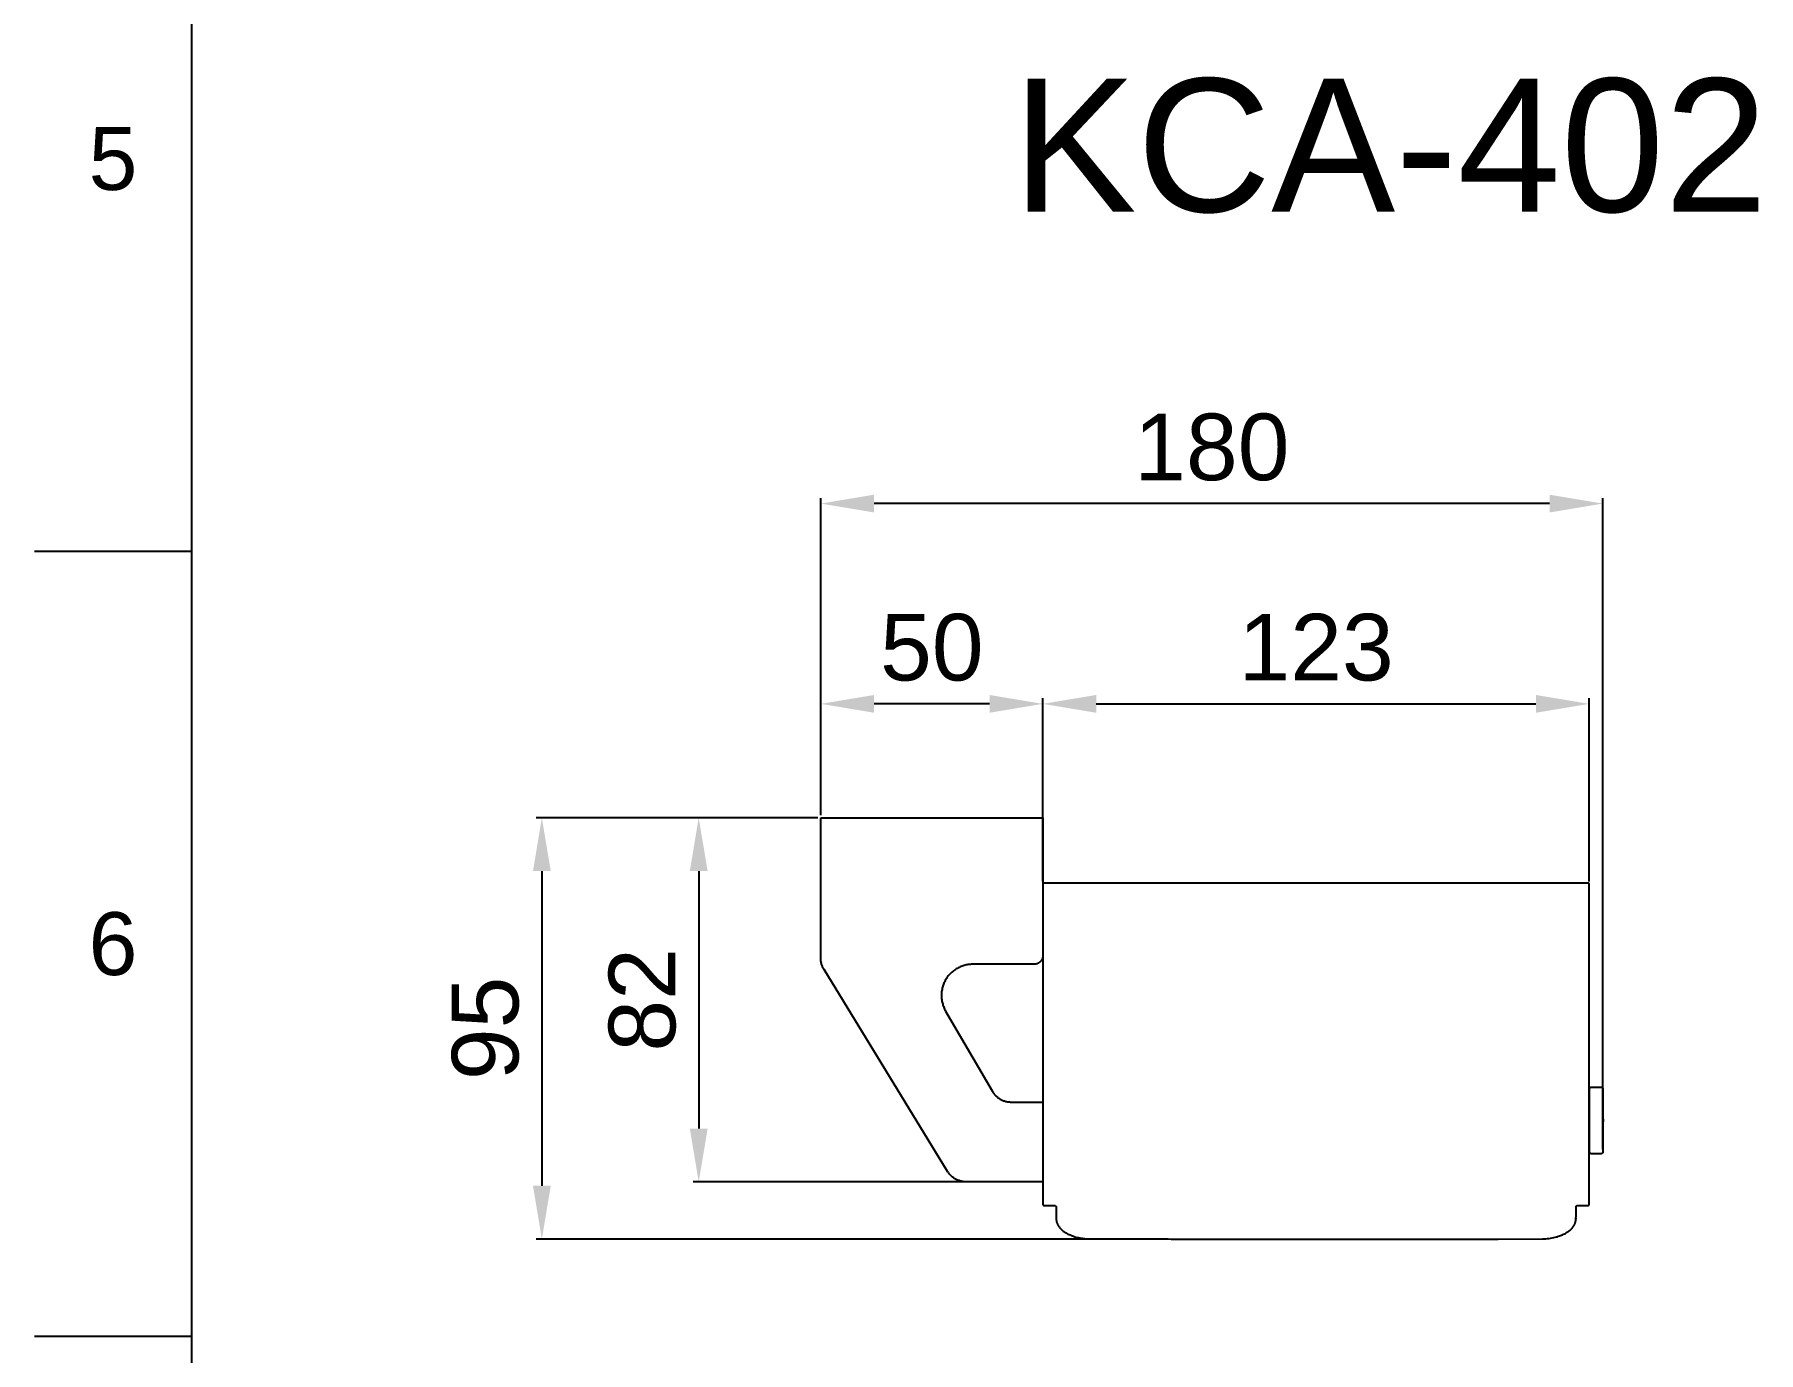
# Model space of a CAD drawing. Header units: millimetres. Extents: x 2164 to 3264, y 1200 to 2685.
# Drawn here: x 2214.1 to 2602.2, y 1585.2 to 1881.9 of the extents above; entities that cross this region are included whole.
import ezdxf

# ---------------------------------------------------------------- set-up
doc = ezdxf.new("R2010")
doc.units = ezdxf.units.MM
for name, color, linetype in [('DIM2', 3, 'Continuous'), ('form22', 7, 'Continuous'), ('main', 7, 'Continuous')]:
    doc.layers.add(name, color=color, linetype=linetype)
doc.styles.add('Arial Regular', font='arial.ttf')
doc.styles.get("Standard").update_dxf_attribs({"font": 'arial.ttf'})
doc.dimstyles.new('ISO-25', dxfattribs={"dimtxt": 2.5, "dimasz": 2.5, "dimexe": 1.25, "dimexo": 0.625, "dimtad": 1, "dimtxsty": 'Standard', "dimcen": 2.5, "dimadec": 0, "dimazin": 0, "dimtfac": 1, "dimtmove": 0, "dimatfit": 3, "dimfxl": 1, "dimarcsym": 0})

# ---------------------------------------------------------------- blocks, each defined once
blk = doc.blocks.new('*D39')
at = {"layer": 'Defpoints', "color": 0, "transparency": 16777216}
for p in [(2391.14, 1705.58), (2328.35, 1610.73), (2469.99, 1610.73)]:
    blk.add_point(p, dxfattribs=at)
at = {"layer": 'DIM2', "color": 0, "lineweight": -2, "transparency": 16777216}
for p, q in [((2390.51, 1705.58), (2327.1, 1705.58)), ((2328.35, 1693.58), (2328.35, 1622.73)), ((2469.37, 1610.73), (2327.1, 1610.73))]:
    blk.add_line(p, q, dxfattribs=at)
at = {"layer": 'DIM2', "color": 0, "transparency": 16777216}
for points in [[(2326.35, 1693.58), (2330.35, 1693.58), (2328.35, 1705.58)], [(2326.35, 1622.73), (2330.35, 1622.73), (2328.35, 1610.73)]]:
    blk.add_solid(points, dxfattribs=at)
at = {"layer": 'DIM2', "color": 0, "transparency": 16777216, "insert": (2315.69, 1658.16), "char_height": 15, "attachment_point": 5, "rotation": 90}
blk.add_mtext('95', dxfattribs=at)
blk = doc.blocks.new('*D40')
at = {"layer": 'Defpoints', "color": 0, "transparency": 16777216}
for p in [(2391.14, 1705.58), (2363.66, 1623.58), (2441.14, 1623.58)]:
    blk.add_point(p, dxfattribs=at)
at = {"layer": 'DIM2', "color": 0, "lineweight": -2, "transparency": 16777216}
for p, q in [((2390.51, 1705.58), (2362.41, 1705.58)), ((2363.66, 1693.58), (2363.66, 1635.58)), ((2440.51, 1623.58), (2362.41, 1623.58))]:
    blk.add_line(p, q, dxfattribs=at)
at = {"layer": 'DIM2', "color": 0, "transparency": 16777216}
for points in [[(2361.66, 1693.58), (2365.66, 1693.58), (2363.66, 1705.58)], [(2361.66, 1635.58), (2365.66, 1635.58), (2363.66, 1623.58)]]:
    blk.add_solid(points, dxfattribs=at)
at = {"layer": 'DIM2', "color": 0, "transparency": 16777216, "insert": (2351, 1664.58), "char_height": 15, "attachment_point": 5, "rotation": 90}
blk.add_mtext('82', dxfattribs=at)
blk = doc.blocks.new('*D41')
at = {"layer": 'Defpoints', "color": 0, "transparency": 16777216}
for p in [(2391.14, 1776.32), (2391.14, 1705.58), (2567.2, 1630.32)]:
    blk.add_point(p, dxfattribs=at)
at = {"layer": 'DIM2', "color": 0, "lineweight": -2, "transparency": 16777216}
for p, q in [((2391.14, 1706.2), (2391.14, 1777.57)), ((2567.2, 1630.95), (2567.2, 1777.57)), ((2555.2, 1776.32), (2403.14, 1776.32))]:
    blk.add_line(p, q, dxfattribs=at)
at = {"layer": 'DIM2', "color": 0, "transparency": 16777216}
for points in [[(2403.14, 1778.32), (2403.14, 1774.32), (2391.14, 1776.32)], [(2555.2, 1778.32), (2555.2, 1774.32), (2567.2, 1776.32)]]:
    blk.add_solid(points, dxfattribs=at)
at = {"layer": 'DIM2', "color": 0, "transparency": 16777216, "insert": (2479.17, 1788.98), "char_height": 15, "attachment_point": 5}
blk.add_mtext('180', dxfattribs=at)
blk = doc.blocks.new('*D42')
at = {"layer": 'Defpoints', "color": 0, "transparency": 16777216}
for p in [(2391.14, 1731.23), (2391.14, 1705.58), (2441.14, 1705.58)]:
    blk.add_point(p, dxfattribs=at)
at = {"layer": 'DIM2', "color": 0, "lineweight": -2, "transparency": 16777216}
for p, q in [((2391.14, 1706.2), (2391.14, 1732.48)), ((2429.14, 1731.23), (2403.14, 1731.23)), ((2441.14, 1706.2), (2441.14, 1732.48))]:
    blk.add_line(p, q, dxfattribs=at)
at = {"layer": 'DIM2', "color": 0, "transparency": 16777216}
for points in [[(2403.14, 1733.23), (2403.14, 1729.23), (2391.14, 1731.23)], [(2429.14, 1733.23), (2429.14, 1729.23), (2441.14, 1731.23)]]:
    blk.add_solid(points, dxfattribs=at)
at = {"layer": 'DIM2', "color": 0, "transparency": 16777216, "insert": (2416.14, 1743.89), "char_height": 15, "attachment_point": 5}
blk.add_mtext('50', dxfattribs=at)
blk = doc.blocks.new('*D43')
at = {"layer": 'Defpoints', "color": 0, "transparency": 16777216}
for p in [(2564.14, 1731.23), (2441.14, 1690.58), (2564.14, 1690.58)]:
    blk.add_point(p, dxfattribs=at)
at = {"layer": 'DIM2', "color": 0, "lineweight": -2, "transparency": 16777216}
for p, q in [((2441.14, 1691.2), (2441.14, 1732.48)), ((2453.14, 1731.23), (2552.14, 1731.23)), ((2564.14, 1691.2), (2564.14, 1732.48))]:
    blk.add_line(p, q, dxfattribs=at)
at = {"layer": 'DIM2', "color": 0, "transparency": 16777216}
for points in [[(2453.14, 1733.23), (2453.14, 1729.23), (2441.14, 1731.23)], [(2552.14, 1733.23), (2552.14, 1729.23), (2564.14, 1731.23)]]:
    blk.add_solid(points, dxfattribs=at)
at = {"layer": 'DIM2', "color": 0, "transparency": 16777216, "insert": (2502.64, 1743.89), "char_height": 15, "attachment_point": 5}
blk.add_mtext('123', dxfattribs=at)

msp = doc.modelspace()

# ---------------------------------------------------------------- linework, layer by layer
at = {"layer": 'form22'}
for p, q in [((2249.48, 2649.37), (2249.48, 1235.22)), ((2249.48, 1765.53), (2214.13, 1765.53)), ((2249.48, 1588.76), (2214.13, 1588.76))]:
    msp.add_line(p, q, dxfattribs=at)
at = {"layer": 'main'}
for p, q in [((2391.14, 1673.99), (2391.14, 1705.58)), ((2391.14, 1705.58), (2441.14, 1705.58)), ((2441.14, 1705.58), (2441.14, 1674.58)), ((2441.15, 1690.65), (2441.14, 1690.64)), ((2441.14, 1690.64), (2441.14, 1690.63)), ((2441.14, 1690.63), (2441.14, 1690.62)), ((2441.14, 1690.62), (2441.14, 1690.61)), ((2441.14, 1690.61), (2441.14, 1690.6)), ((2441.14, 1690.6), (2441.14, 1690.59)), ((2441.14, 1690.59), (2441.14, 1690.58)), ((2441.14, 1690.58), (2441.14, 1618.56)), ((2441.16, 1690.68), (2441.15, 1690.67)), ((2441.15, 1690.67), (2441.15, 1690.66)), ((2441.15, 1690.66), (2441.15, 1690.65)), ((2441.17, 1690.71), (2441.16, 1690.7)), ((2441.16, 1690.7), (2441.16, 1690.69)), ((2441.16, 1690.69), (2441.16, 1690.68)), ((2441.18, 1690.73), (2441.17, 1690.72)), ((2441.17, 1690.72), (2441.17, 1690.71)), ((2441.19, 1690.74), (2441.18, 1690.74)), ((2441.18, 1690.74), (2441.18, 1690.73)), ((2441.2, 1690.75), (2441.19, 1690.74)), ((2441.21, 1690.77), (2441.2, 1690.76)), ((2441.2, 1690.76), (2441.2, 1690.75)), ((2441.22, 1690.78), (2441.21, 1690.77)), ((2441.23, 1690.79), (2441.22, 1690.78)), ((2441.22, 1690.78), (2441.22, 1690.78)), ((2441.24, 1690.8), (2441.23, 1690.79)), ((2441.25, 1690.8), (2441.24, 1690.8)), ((2441.26, 1690.82), (2441.25, 1690.81)), ((2441.25, 1690.81), (2441.25, 1690.8)), ((2441.27, 1690.82), (2441.26, 1690.82)), ((2441.28, 1690.83), (2441.27, 1690.82)), ((2441.29, 1690.83), (2441.28, 1690.83)), ((2441.3, 1690.84), (2441.29, 1690.83)), ((2441.31, 1690.84), (2441.3, 1690.84)), ((2441.32, 1690.85), (2441.31, 1690.84)), ((2441.33, 1690.85), (2441.32, 1690.85)), ((2441.32, 1690.85), (2441.32, 1690.85)), ((2441.34, 1690.86), (2441.33, 1690.85)), ((2441.35, 1690.86), (2441.34, 1690.86)), ((2441.36, 1690.86), (2441.35, 1690.86)), ((2441.37, 1690.87), (2441.36, 1690.86)), ((2441.38, 1690.87), (2441.37, 1690.87)), ((2441.39, 1690.87), (2441.38, 1690.87)), ((2441.4, 1690.87), (2441.39, 1690.87)), ((2441.41, 1690.87), (2441.4, 1690.87)), ((2441.43, 1690.87), (2441.41, 1690.87)), ((2441.44, 1690.87), (2441.43, 1690.87)), ((2444.11, 1690.87), (2441.44, 1690.87)), ((2561.16, 1690.87), (2444.11, 1690.87)), ((2563.84, 1690.87), (2561.16, 1690.87)), ((2563.85, 1690.87), (2563.84, 1690.87)), ((2563.86, 1690.87), (2563.85, 1690.87)), ((2563.87, 1690.87), (2563.86, 1690.87)), ((2563.88, 1690.87), (2563.87, 1690.87)), ((2563.89, 1690.87), (2563.88, 1690.87)), ((2563.9, 1690.87), (2563.89, 1690.87)), ((2563.91, 1690.86), (2563.9, 1690.87)), ((2563.92, 1690.86), (2563.91, 1690.86)), ((2563.93, 1690.86), (2563.92, 1690.86)), ((2563.94, 1690.85), (2563.93, 1690.86)), ((2563.95, 1690.85), (2563.94, 1690.85)), ((2563.96, 1690.85), (2563.95, 1690.85)), ((2563.97, 1690.84), (2563.96, 1690.85)), ((2563.98, 1690.84), (2563.97, 1690.84)), ((2563.99, 1690.83), (2563.98, 1690.84)), ((2564, 1690.83), (2563.99, 1690.83)), ((2564.01, 1690.82), (2564, 1690.83)), ((2564.02, 1690.81), (2564.01, 1690.82)), ((2564.01, 1690.82), (2564.01, 1690.82)), ((2564.03, 1690.8), (2564.02, 1690.81)), ((2564.04, 1690.8), (2564.03, 1690.8)), ((2564.05, 1690.79), (2564.04, 1690.8)), ((2564.05, 1690.78), (2564.05, 1690.79)), ((2564.06, 1690.78), (2564.05, 1690.78)), ((2564.07, 1690.77), (2564.06, 1690.78)), ((2564.07, 1690.76), (2564.07, 1690.77)), ((2564.08, 1690.75), (2564.07, 1690.76)), ((2564.09, 1690.74), (2564.08, 1690.75)), ((2564.1, 1690.73), (2564.09, 1690.74)), ((2564.09, 1690.74), (2564.09, 1690.74)), ((2564.1, 1690.72), (2564.1, 1690.73)), ((2564.11, 1690.71), (2564.1, 1690.72)), ((2564.11, 1690.7), (2564.11, 1690.71)), ((2564.12, 1690.69), (2564.11, 1690.7)), ((2564.12, 1690.68), (2564.12, 1690.69)), ((2564.12, 1690.67), (2564.12, 1690.68)), ((2564.13, 1690.66), (2564.12, 1690.67)), ((2564.13, 1690.65), (2564.13, 1690.66)), ((2564.13, 1690.64), (2564.13, 1690.65)), ((2564.13, 1690.63), (2564.13, 1690.64)), ((2564.13, 1690.62), (2564.13, 1690.63)), ((2564.14, 1690.61), (2564.13, 1690.62)), ((2564.14, 1690.6), (2564.14, 1690.61)), ((2564.14, 1690.59), (2564.14, 1690.6)), ((2564.14, 1690.58), (2564.14, 1690.59)), ((2564.14, 1618.56), (2564.14, 1690.58)), ((2391.14, 1673.82), (2391.14, 1673.99)), ((2391.15, 1673.65), (2391.14, 1673.82)), ((2391.16, 1673.47), (2391.15, 1673.65)), ((2391.18, 1673.3), (2391.16, 1673.47)), ((2391.21, 1673.13), (2391.18, 1673.3)), ((2391.24, 1672.97), (2391.21, 1673.13)), ((2391.28, 1672.8), (2391.24, 1672.97)), ((2391.33, 1672.63), (2391.28, 1672.8)), ((2440.01, 1672.78), (2439.95, 1672.75)), ((2440.08, 1672.81), (2440.01, 1672.78)), ((2440.14, 1672.85), (2440.08, 1672.81)), ((2440.2, 1672.88), (2440.14, 1672.85)), ((2440.26, 1672.92), (2440.2, 1672.88)), ((2440.31, 1672.96), (2440.26, 1672.92)), ((2440.37, 1673), (2440.31, 1672.96)), ((2440.42, 1673.05), (2440.37, 1673)), ((2440.48, 1673.09), (2440.42, 1673.05)), ((2440.53, 1673.14), (2440.48, 1673.09)), ((2440.58, 1673.19), (2440.53, 1673.14)), ((2440.62, 1673.24), (2440.58, 1673.19)), ((2440.67, 1673.29), (2440.62, 1673.24)), ((2440.71, 1673.35), (2440.67, 1673.29)), ((2440.76, 1673.4), (2440.71, 1673.35)), ((2440.8, 1673.46), (2440.76, 1673.4)), ((2440.83, 1673.52), (2440.8, 1673.46)), ((2440.87, 1673.58), (2440.83, 1673.52)), ((2440.9, 1673.64), (2440.87, 1673.58)), ((2440.94, 1673.7), (2440.9, 1673.64)), ((2440.96, 1673.77), (2440.94, 1673.7)), ((2440.99, 1673.83), (2440.96, 1673.77)), ((2441.02, 1673.9), (2440.99, 1673.83)), ((2441.04, 1673.96), (2441.02, 1673.9)), ((2441.06, 1674.03), (2441.04, 1673.96)), ((2441.08, 1674.1), (2441.06, 1674.03)), ((2441.09, 1674.16), (2441.08, 1674.1)), ((2441.11, 1674.23), (2441.09, 1674.16)), ((2441.12, 1674.3), (2441.11, 1674.23)), ((2441.13, 1674.37), (2441.12, 1674.3)), ((2441.14, 1674.51), (2441.13, 1674.44)), ((2441.13, 1674.44), (2441.13, 1674.37)), ((2441.14, 1674.58), (2441.14, 1674.51)), ((2391.37, 1672.47), (2391.33, 1672.63)), ((2391.43, 1672.3), (2391.37, 1672.47)), ((2391.49, 1672.14), (2391.43, 1672.3)), ((2391.56, 1671.99), (2391.49, 1672.14)), ((2391.63, 1671.83), (2391.56, 1671.99)), ((2391.7, 1671.68), (2391.63, 1671.83)), ((2391.79, 1671.53), (2391.7, 1671.68)), ((2391.87, 1671.38), (2391.79, 1671.53)), ((2419.68, 1625.97), (2391.87, 1671.38)), ((2419.17, 1668.97), (2419.06, 1668.75)), ((2419.29, 1669.18), (2419.17, 1668.97)), ((2419.42, 1669.38), (2419.29, 1669.18)), ((2419.55, 1669.58), (2419.42, 1669.38)), ((2419.69, 1669.77), (2419.55, 1669.58)), ((2419.84, 1669.96), (2419.69, 1669.77)), ((2419.99, 1670.15), (2419.84, 1669.96)), ((2420.16, 1670.33), (2419.99, 1670.15)), ((2420.32, 1670.5), (2420.16, 1670.33)), ((2420.49, 1670.67), (2420.32, 1670.5)), ((2420.67, 1670.83), (2420.49, 1670.67)), ((2420.85, 1670.99), (2420.67, 1670.83)), ((2421.04, 1671.14), (2420.85, 1670.99)), ((2421.24, 1671.28), (2421.04, 1671.14)), ((2421.44, 1671.42), (2421.24, 1671.28)), ((2421.64, 1671.55), (2421.44, 1671.42)), ((2421.85, 1671.67), (2421.64, 1671.55)), ((2422.06, 1671.78), (2421.85, 1671.67)), ((2422.27, 1671.89), (2422.06, 1671.78)), ((2422.49, 1671.99), (2422.27, 1671.89)), ((2422.71, 1672.08), (2422.49, 1671.99)), ((2422.94, 1672.17), (2422.71, 1672.08)), ((2423.17, 1672.25), (2422.94, 1672.17)), ((2423.4, 1672.32), (2423.17, 1672.25)), ((2423.63, 1672.38), (2423.4, 1672.32)), ((2423.86, 1672.43), (2423.63, 1672.38)), ((2424.1, 1672.48), (2423.86, 1672.43)), ((2424.34, 1672.51), (2424.1, 1672.48)), ((2424.58, 1672.54), (2424.34, 1672.51)), ((2424.82, 1672.56), (2424.58, 1672.54)), ((2425.06, 1672.58), (2424.82, 1672.56)), ((2425.3, 1672.58), (2425.06, 1672.58)), ((2439.14, 1672.58), (2425.3, 1672.58)), ((2439.21, 1672.58), (2439.14, 1672.58)), ((2439.28, 1672.58), (2439.21, 1672.58)), ((2439.35, 1672.59), (2439.28, 1672.58)), ((2439.42, 1672.6), (2439.35, 1672.59)), ((2439.49, 1672.61), (2439.42, 1672.6)), ((2439.55, 1672.62), (2439.49, 1672.61)), ((2439.62, 1672.64), (2439.55, 1672.62)), ((2439.69, 1672.66), (2439.62, 1672.64)), ((2439.76, 1672.68), (2439.69, 1672.66)), ((2439.82, 1672.7), (2439.76, 1672.68)), ((2439.89, 1672.72), (2439.82, 1672.7)), ((2439.95, 1672.75), (2439.89, 1672.72)), ((2418.31, 1665.99), (2418.3, 1665.75)), ((2418.3, 1665.75), (2418.3, 1665.51)), ((2418.3, 1665.51), (2418.3, 1665.27)), ((2418.3, 1665.27), (2418.32, 1665.03)), ((2418.33, 1666.23), (2418.31, 1665.99)), ((2418.32, 1665.03), (2418.34, 1664.79)), ((2418.35, 1666.47), (2418.33, 1666.23)), ((2418.39, 1666.7), (2418.35, 1666.47)), ((2418.43, 1666.94), (2418.39, 1666.7)), ((2418.48, 1667.18), (2418.43, 1666.94)), ((2418.54, 1667.41), (2418.48, 1667.18)), ((2418.61, 1667.64), (2418.54, 1667.41)), ((2418.68, 1667.87), (2418.61, 1667.64)), ((2418.76, 1668.1), (2418.68, 1667.87)), ((2418.86, 1668.32), (2418.76, 1668.1)), ((2418.95, 1668.54), (2418.86, 1668.32)), ((2419.06, 1668.75), (2418.95, 1668.54)), ((2418.34, 1664.79), (2418.37, 1664.55)), ((2418.37, 1664.55), (2418.41, 1664.31)), ((2418.41, 1664.31), (2418.46, 1664.07)), ((2418.46, 1664.07), (2418.52, 1663.84)), ((2418.52, 1663.84), (2418.58, 1663.61)), ((2418.58, 1663.61), (2418.65, 1663.38)), ((2418.65, 1663.38), (2418.73, 1663.15)), ((2418.73, 1663.15), (2418.82, 1662.93)), ((2418.82, 1662.93), (2418.91, 1662.71)), ((2418.91, 1662.71), (2419.02, 1662.49)), ((2419.02, 1662.49), (2419.13, 1662.27)), ((2419.13, 1662.27), (2419.24, 1662.06)), ((2419.24, 1662.06), (2429.69, 1644.07)), ((2429.69, 1644.07), (2429.78, 1643.92)), ((2429.78, 1643.92), (2429.88, 1643.77)), ((2429.88, 1643.77), (2429.98, 1643.63)), ((2429.98, 1643.63), (2430.08, 1643.49)), ((2430.08, 1643.49), (2430.19, 1643.36)), ((2430.19, 1643.36), (2430.31, 1643.23)), ((2430.31, 1643.23), (2430.43, 1643.1)), ((2430.43, 1643.1), (2430.55, 1642.98)), ((2430.55, 1642.98), (2430.68, 1642.86)), ((2430.68, 1642.86), (2430.81, 1642.74)), ((2430.81, 1642.74), (2430.94, 1642.63)), ((2430.94, 1642.63), (2431.08, 1642.53)), ((2431.08, 1642.53), (2431.23, 1642.43)), ((2431.23, 1642.43), (2431.37, 1642.34)), ((2431.37, 1642.34), (2431.52, 1642.25)), ((2431.52, 1642.25), (2431.67, 1642.16)), ((2431.67, 1642.16), (2431.83, 1642.08)), ((2431.83, 1642.08), (2431.99, 1642.01)), ((2431.99, 1642.01), (2432.15, 1641.94)), ((2432.15, 1641.94), (2432.31, 1641.88)), ((2432.31, 1641.88), (2432.47, 1641.82)), ((2432.47, 1641.82), (2432.64, 1641.77)), ((2432.64, 1641.77), (2432.81, 1641.73)), ((2432.81, 1641.73), (2432.98, 1641.69)), ((2564.14, 1642.42), (2564.2, 1642.42)), ((2564.2, 1644.59), (2564.21, 1644.61)), ((2564.2, 1644.58), (2564.2, 1644.59)), ((2564.2, 1644.56), (2564.2, 1644.58)), ((2564.2, 1644.55), (2564.2, 1644.56)), ((2564.2, 1644.54), (2564.2, 1644.55)), ((2564.2, 1644.52), (2564.2, 1644.54)), ((2564.2, 1630.32), (2564.2, 1644.52)), ((2564.21, 1644.63), (2564.22, 1644.65)), ((2564.21, 1644.62), (2564.21, 1644.63)), ((2564.21, 1644.61), (2564.21, 1644.62)), ((2564.22, 1644.66), (2564.23, 1644.67)), ((2564.22, 1644.65), (2564.22, 1644.66)), ((2564.23, 1644.68), (2564.24, 1644.7)), ((2564.23, 1644.67), (2564.23, 1644.68)), ((2564.24, 1644.7), (2564.25, 1644.71)), ((2564.25, 1644.72), (2564.26, 1644.73)), ((2564.25, 1644.71), (2564.25, 1644.72)), ((2564.26, 1644.73), (2564.27, 1644.75)), ((2564.27, 1644.76), (2564.28, 1644.77)), ((2564.27, 1644.75), (2564.27, 1644.76)), ((2564.28, 1644.77), (2564.29, 1644.78)), ((2564.29, 1644.78), (2564.3, 1644.79)), ((2564.3, 1644.79), (2564.31, 1644.8)), ((2564.31, 1644.8), (2564.32, 1644.81)), ((2564.32, 1644.81), (2564.33, 1644.82)), ((2564.33, 1644.82), (2564.34, 1644.83)), ((2564.34, 1644.83), (2564.35, 1644.84)), ((2564.35, 1644.84), (2564.36, 1644.85)), ((2564.36, 1644.85), (2564.37, 1644.85)), ((2564.37, 1644.85), (2564.39, 1644.86)), ((2564.39, 1644.86), (2564.4, 1644.87)), ((2564.4, 1644.87), (2564.41, 1644.88)), ((2564.41, 1644.88), (2564.42, 1644.88)), ((2564.42, 1644.88), (2564.44, 1644.89)), ((2564.44, 1644.89), (2564.45, 1644.89)), ((2564.45, 1644.89), (2564.46, 1644.9)), ((2564.46, 1644.9), (2564.47, 1644.9)), ((2564.47, 1644.9), (2564.49, 1644.91)), ((2564.49, 1644.91), (2564.5, 1644.91)), ((2564.5, 1644.91), (2564.52, 1644.91)), ((2564.52, 1644.91), (2564.53, 1644.92)), ((2564.53, 1644.92), (2564.54, 1644.92)), ((2564.54, 1644.92), (2564.56, 1644.92)), ((2564.56, 1644.92), (2564.57, 1644.92)), ((2564.57, 1644.92), (2564.58, 1644.92)), ((2564.58, 1644.92), (2564.6, 1644.92)), ((2564.6, 1644.92), (2566.8, 1644.92)), ((2566.8, 1644.92), (2566.81, 1644.92)), ((2566.81, 1644.92), (2566.83, 1644.92)), ((2566.83, 1644.92), (2566.84, 1644.92)), ((2566.84, 1644.92), (2566.85, 1644.92)), ((2566.85, 1644.92), (2566.87, 1644.92)), ((2566.87, 1644.92), (2566.88, 1644.91)), ((2566.88, 1644.91), (2566.9, 1644.91)), ((2566.9, 1644.91), (2566.91, 1644.91)), ((2566.91, 1644.91), (2566.92, 1644.9)), ((2566.92, 1644.9), (2566.94, 1644.9)), ((2566.94, 1644.9), (2566.95, 1644.89)), ((2566.95, 1644.89), (2566.96, 1644.89)), ((2566.96, 1644.89), (2566.97, 1644.88)), ((2566.97, 1644.88), (2566.99, 1644.88)), ((2566.99, 1644.88), (2567, 1644.87)), ((2567, 1644.87), (2567.01, 1644.86)), ((2567.01, 1644.86), (2567.02, 1644.85)), ((2567.02, 1644.85), (2567.03, 1644.85)), ((2567.03, 1644.85), (2567.04, 1644.84)), ((2567.04, 1644.84), (2567.06, 1644.83)), ((2567.06, 1644.83), (2567.07, 1644.82)), ((2567.07, 1644.82), (2567.08, 1644.81)), ((2567.08, 1644.81), (2567.09, 1644.8)), ((2567.09, 1644.8), (2567.1, 1644.79)), ((2567.1, 1644.79), (2567.1, 1644.78)), ((2567.1, 1644.78), (2567.11, 1644.77)), ((2567.11, 1644.77), (2567.12, 1644.76)), ((2567.12, 1644.76), (2567.13, 1644.75)), ((2567.13, 1644.75), (2567.14, 1644.73)), ((2567.14, 1644.73), (2567.14, 1644.72)), ((2567.14, 1644.72), (2567.15, 1644.71)), ((2567.15, 1644.71), (2567.16, 1644.7)), ((2567.16, 1644.7), (2567.16, 1644.68)), ((2567.16, 1644.68), (2567.17, 1644.67)), ((2567.17, 1644.67), (2567.17, 1644.66)), ((2567.17, 1644.66), (2567.18, 1644.65)), ((2567.18, 1644.65), (2567.18, 1644.63)), ((2567.18, 1644.63), (2567.19, 1644.62)), ((2567.19, 1644.62), (2567.19, 1644.61)), ((2567.19, 1644.61), (2567.19, 1644.59)), ((2567.19, 1644.59), (2567.19, 1644.58)), ((2567.19, 1644.58), (2567.2, 1644.56)), ((2567.2, 1644.56), (2567.2, 1644.55)), ((2567.2, 1644.55), (2567.2, 1644.54)), ((2567.2, 1644.54), (2567.2, 1644.52)), ((2567.2, 1644.52), (2567.2, 1630.32)), ((2432.98, 1641.69), (2433.15, 1641.65)), ((2433.15, 1641.65), (2433.32, 1641.63)), ((2433.32, 1641.63), (2433.49, 1641.61)), ((2433.49, 1641.61), (2433.67, 1641.59)), ((2433.67, 1641.59), (2433.84, 1641.58)), ((2433.84, 1641.58), (2434.02, 1641.58)), ((2434.02, 1641.58), (2441.14, 1641.58)), ((2441.14, 1641.58), (2441.14, 1623.58)), ((2567.2, 1638.15), (2567.29, 1637.42)), ((2567.29, 1637.42), (2567.2, 1636.69)), ((2564.2, 1632.42), (2564.14, 1632.42)), ((2564.2, 1630.31), (2564.2, 1630.32)), ((2564.2, 1630.29), (2564.2, 1630.31)), ((2564.2, 1630.28), (2564.2, 1630.29)), ((2564.2, 1630.26), (2564.2, 1630.28)), ((2564.2, 1630.25), (2564.2, 1630.26)), ((2564.21, 1630.24), (2564.2, 1630.25)), ((2564.21, 1630.22), (2564.21, 1630.24)), ((2564.21, 1630.21), (2564.21, 1630.22)), ((2564.22, 1630.2), (2564.21, 1630.21)), ((2564.22, 1630.18), (2564.22, 1630.2)), ((2564.23, 1630.17), (2564.22, 1630.18)), ((2564.23, 1630.16), (2564.23, 1630.17)), ((2564.24, 1630.15), (2564.23, 1630.16)), ((2564.25, 1630.13), (2564.24, 1630.15)), ((2564.25, 1630.12), (2564.25, 1630.13)), ((2564.26, 1630.11), (2564.25, 1630.12)), ((2564.27, 1630.1), (2564.26, 1630.11)), ((2564.28, 1630.09), (2564.27, 1630.1)), ((2564.28, 1630.07), (2564.28, 1630.09)), ((2564.29, 1630.06), (2564.28, 1630.07)), ((2564.3, 1630.05), (2564.29, 1630.06)), ((2567.1, 1630.06), (2567.1, 1630.05)), ((2567.12, 1630.09), (2567.11, 1630.08)), ((2567.11, 1630.08), (2567.1, 1630.06)), ((2567.13, 1630.1), (2567.12, 1630.09)), ((2567.14, 1630.11), (2567.13, 1630.1)), ((2567.14, 1630.12), (2567.14, 1630.11)), ((2567.16, 1630.15), (2567.15, 1630.13)), ((2567.15, 1630.13), (2567.14, 1630.12)), ((2567.17, 1630.17), (2567.16, 1630.16)), ((2567.16, 1630.16), (2567.16, 1630.15)), ((2567.18, 1630.2), (2567.17, 1630.19)), ((2567.17, 1630.19), (2567.17, 1630.17)), ((2567.19, 1630.23), (2567.18, 1630.21)), ((2567.18, 1630.21), (2567.18, 1630.2)), ((2567.2, 1630.28), (2567.19, 1630.27)), ((2567.19, 1630.27), (2567.19, 1630.25)), ((2567.19, 1630.25), (2567.19, 1630.24)), ((2567.19, 1630.24), (2567.19, 1630.23)), ((2567.2, 1630.32), (2567.2, 1630.31)), ((2567.2, 1630.31), (2567.2, 1630.29)), ((2567.2, 1630.29), (2567.2, 1630.28)), ((2564.31, 1630.04), (2564.3, 1630.05)), ((2564.32, 1630.03), (2564.31, 1630.04)), ((2564.33, 1630.02), (2564.32, 1630.03)), ((2564.34, 1630.02), (2564.33, 1630.02)), ((2564.35, 1630.01), (2564.34, 1630.02)), ((2564.36, 1630), (2564.35, 1630.01)), ((2564.38, 1629.99), (2564.36, 1630)), ((2564.39, 1629.98), (2564.38, 1629.99)), ((2564.4, 1629.98), (2564.39, 1629.98)), ((2564.41, 1629.97), (2564.4, 1629.98)), ((2564.42, 1629.96), (2564.41, 1629.97)), ((2564.44, 1629.96), (2564.42, 1629.96)), ((2564.45, 1629.95), (2564.44, 1629.96)), ((2564.46, 1629.95), (2564.45, 1629.95)), ((2564.48, 1629.94), (2564.46, 1629.95)), ((2564.49, 1629.94), (2564.48, 1629.94)), ((2564.5, 1629.93), (2564.49, 1629.94)), ((2564.52, 1629.93), (2564.5, 1629.93)), ((2564.53, 1629.93), (2564.52, 1629.93)), ((2564.54, 1629.93), (2564.53, 1629.93)), ((2564.56, 1629.92), (2564.54, 1629.93)), ((2564.57, 1629.92), (2564.56, 1629.92)), ((2564.58, 1629.92), (2564.57, 1629.92)), ((2564.6, 1629.92), (2564.58, 1629.92)), ((2566.8, 1629.92), (2564.6, 1629.92)), ((2566.81, 1629.92), (2566.8, 1629.92)), ((2566.83, 1629.92), (2566.81, 1629.92)), ((2566.84, 1629.92), (2566.83, 1629.92)), ((2566.85, 1629.93), (2566.84, 1629.92)), ((2566.87, 1629.93), (2566.85, 1629.93)), ((2566.88, 1629.93), (2566.87, 1629.93)), ((2566.9, 1629.93), (2566.88, 1629.93)), ((2566.91, 1629.94), (2566.9, 1629.93)), ((2566.92, 1629.94), (2566.91, 1629.94)), ((2566.94, 1629.95), (2566.92, 1629.94)), ((2566.95, 1629.95), (2566.94, 1629.95)), ((2566.96, 1629.96), (2566.95, 1629.95)), ((2566.97, 1629.96), (2566.96, 1629.96)), ((2566.99, 1629.97), (2566.97, 1629.96)), ((2567, 1629.98), (2566.99, 1629.97)), ((2567.01, 1629.98), (2567, 1629.98)), ((2567.02, 1629.99), (2567.01, 1629.98)), ((2567.03, 1630), (2567.02, 1629.99)), ((2567.04, 1630.01), (2567.03, 1630)), ((2567.06, 1630.02), (2567.04, 1630.01)), ((2567.07, 1630.02), (2567.06, 1630.02)), ((2567.08, 1630.03), (2567.07, 1630.02)), ((2567.09, 1630.04), (2567.08, 1630.03)), ((2567.1, 1630.05), (2567.09, 1630.04)), ((2419.77, 1625.82), (2419.68, 1625.97)), ((2419.86, 1625.68), (2419.77, 1625.82)), ((2419.96, 1625.55), (2419.86, 1625.68)), ((2420.07, 1625.41), (2419.96, 1625.55)), ((2420.18, 1625.28), (2420.07, 1625.41)), ((2420.29, 1625.16), (2420.18, 1625.28)), ((2420.41, 1625.04), (2420.29, 1625.16)), ((2420.53, 1624.92), (2420.41, 1625.04)), ((2420.66, 1624.8), (2420.53, 1624.92)), ((2420.79, 1624.69), (2420.66, 1624.8)), ((2420.93, 1624.59), (2420.79, 1624.69)), ((2421.06, 1624.49), (2420.93, 1624.59)), ((2421.2, 1624.39), (2421.06, 1624.49)), ((2421.35, 1624.3), (2421.2, 1624.39)), ((2421.5, 1624.22), (2421.35, 1624.3)), ((2421.65, 1624.14), (2421.5, 1624.22)), ((2421.8, 1624.06), (2421.65, 1624.14)), ((2421.95, 1623.99), (2421.8, 1624.06)), ((2422.11, 1623.93), (2421.95, 1623.99)), ((2422.27, 1623.87), (2422.11, 1623.93)), ((2422.43, 1623.81), (2422.27, 1623.87)), ((2422.59, 1623.76), (2422.43, 1623.81)), ((2422.76, 1623.72), (2422.59, 1623.76)), ((2422.93, 1623.68), (2422.76, 1623.72)), ((2423.09, 1623.65), (2422.93, 1623.68)), ((2423.26, 1623.63), (2423.09, 1623.65)), ((2423.43, 1623.61), (2423.26, 1623.63)), ((2423.6, 1623.59), (2423.43, 1623.61)), ((2423.77, 1623.58), (2423.6, 1623.59)), ((2423.94, 1623.58), (2423.77, 1623.58)), ((2441.14, 1623.58), (2423.94, 1623.58)), ((2441.14, 1618.56), (2441.14, 1618.55)), ((2441.14, 1618.55), (2441.14, 1618.54)), ((2441.14, 1618.54), (2441.14, 1618.53)), ((2441.14, 1618.53), (2441.14, 1618.52)), ((2441.14, 1618.52), (2441.14, 1618.51)), ((2441.14, 1618.51), (2441.14, 1618.5)), ((2441.14, 1618.5), (2441.15, 1618.49)), ((2441.15, 1618.49), (2441.15, 1618.48)), ((2441.15, 1618.48), (2441.15, 1618.47)), ((2441.15, 1618.47), (2441.16, 1618.46)), ((2441.16, 1618.46), (2441.16, 1618.45)), ((2441.16, 1618.45), (2441.16, 1618.44)), ((2441.16, 1618.44), (2441.17, 1618.43)), ((2441.17, 1618.43), (2441.17, 1618.43)), ((2441.17, 1618.43), (2441.18, 1618.42)), ((2564.1, 1618.42), (2564.1, 1618.43)), ((2564.1, 1618.43), (2564.11, 1618.43)), ((2564.11, 1618.44), (2564.12, 1618.45)), ((2564.11, 1618.43), (2564.11, 1618.44)), ((2564.12, 1618.47), (2564.13, 1618.48)), ((2564.12, 1618.46), (2564.12, 1618.47)), ((2564.12, 1618.45), (2564.12, 1618.46)), ((2564.13, 1618.52), (2564.14, 1618.53)), ((2564.13, 1618.51), (2564.13, 1618.52)), ((2564.13, 1618.5), (2564.13, 1618.51)), ((2564.13, 1618.49), (2564.13, 1618.5)), ((2564.13, 1618.48), (2564.13, 1618.49)), ((2564.14, 1618.55), (2564.14, 1618.56)), ((2564.14, 1618.54), (2564.14, 1618.55)), ((2564.14, 1618.53), (2564.14, 1618.54)), ((2441.18, 1618.42), (2441.18, 1618.41)), ((2441.18, 1618.41), (2441.19, 1618.4)), ((2441.19, 1618.4), (2441.2, 1618.39)), ((2441.2, 1618.39), (2441.2, 1618.38)), ((2441.2, 1618.38), (2441.21, 1618.37)), ((2441.21, 1618.37), (2441.22, 1618.37)), ((2441.22, 1618.37), (2441.22, 1618.36)), ((2441.22, 1618.36), (2441.23, 1618.35)), ((2441.23, 1618.35), (2441.24, 1618.35)), ((2441.24, 1618.35), (2441.25, 1618.34)), ((2441.25, 1618.34), (2441.25, 1618.33)), ((2441.25, 1618.33), (2441.26, 1618.33)), ((2441.26, 1618.33), (2441.27, 1618.32)), ((2441.27, 1618.32), (2441.28, 1618.31)), ((2441.28, 1618.31), (2441.29, 1618.31)), ((2441.29, 1618.31), (2441.3, 1618.3)), ((2441.3, 1618.3), (2441.31, 1618.3)), ((2441.31, 1618.3), (2441.32, 1618.3)), ((2441.32, 1618.3), (2441.33, 1618.29)), ((2441.33, 1618.29), (2441.33, 1618.29)), ((2441.33, 1618.29), (2441.34, 1618.28)), ((2441.34, 1618.28), (2441.35, 1618.28)), ((2441.35, 1618.28), (2441.36, 1618.28)), ((2441.36, 1618.28), (2441.37, 1618.28)), ((2441.37, 1618.28), (2441.38, 1618.28)), ((2441.38, 1618.28), (2441.39, 1618.27)), ((2441.39, 1618.27), (2441.4, 1618.27)), ((2441.4, 1618.27), (2441.42, 1618.27)), ((2441.42, 1618.27), (2441.43, 1618.27)), ((2441.43, 1618.27), (2441.44, 1618.27)), ((2441.44, 1618.27), (2443.82, 1618.27)), ((2443.82, 1618.27), (2443.89, 1618.26)), ((2443.89, 1618.26), (2443.98, 1618.22)), ((2443.98, 1618.22), (2444.07, 1618.14)), ((2444.07, 1618.14), (2444.1, 1618.05)), ((2444.1, 1618.05), (2444.11, 1617.98)), ((2444.11, 1617.98), (2444.11, 1616.1)), ((2444.11, 1616.1), (2444.12, 1615.94)), ((2444.11, 1616.08), (2444.14, 1615.19)), ((2444.14, 1615.19), (2444.15, 1615.1)), ((2444.15, 1615.1), (2444.15, 1615.01)), ((2444.15, 1615.01), (2444.17, 1614.91)), ((2444.17, 1614.91), (2444.18, 1614.82)), ((2444.18, 1614.82), (2444.2, 1614.73)), ((2444.2, 1614.73), (2444.22, 1614.64)), ((2444.22, 1614.64), (2444.24, 1614.55)), ((2444.24, 1614.55), (2444.27, 1614.46)), ((2561.01, 1614.47), (2561.03, 1614.55)), ((2561.03, 1614.55), (2561.06, 1614.63)), ((2561.06, 1614.63), (2561.07, 1614.71)), ((2561.07, 1614.71), (2561.09, 1614.79)), ((2561.09, 1614.79), (2561.1, 1614.87)), ((2561.1, 1614.87), (2561.11, 1614.95)), ((2561.11, 1614.95), (2561.12, 1615.03)), ((2561.12, 1615.03), (2561.13, 1615.11)), ((2561.15, 1615.5), (2561.13, 1615.22)), ((2561.13, 1615.22), (2561.14, 1615.19)), ((2561.13, 1615.11), (2561.14, 1615.19)), ((2561.14, 1615.19), (2561.16, 1616.1)), ((2561.16, 1617.98), (2561.17, 1618.05)), ((2561.16, 1616.1), (2561.16, 1617.98)), ((2561.17, 1618.05), (2561.21, 1618.14)), ((2561.21, 1618.14), (2561.3, 1618.22)), ((2561.3, 1618.22), (2561.39, 1618.26)), ((2561.39, 1618.26), (2561.46, 1618.27)), ((2561.46, 1618.27), (2563.84, 1618.27)), ((2563.84, 1618.27), (2563.85, 1618.27)), ((2563.85, 1618.27), (2563.86, 1618.27)), ((2563.86, 1618.27), (2563.87, 1618.27)), ((2563.87, 1618.27), (2563.88, 1618.27)), ((2563.88, 1618.27), (2563.89, 1618.28)), ((2563.89, 1618.28), (2563.9, 1618.28)), ((2563.9, 1618.28), (2563.91, 1618.28)), ((2563.91, 1618.28), (2563.92, 1618.28)), ((2563.92, 1618.28), (2563.93, 1618.28)), ((2563.93, 1618.28), (2563.94, 1618.29)), ((2563.94, 1618.29), (2563.95, 1618.29)), ((2563.95, 1618.29), (2563.96, 1618.3)), ((2563.96, 1618.3), (2563.97, 1618.3)), ((2563.97, 1618.3), (2563.98, 1618.3)), ((2563.98, 1618.3), (2563.99, 1618.31)), ((2563.99, 1618.31), (2564, 1618.31)), ((2564, 1618.31), (2564.01, 1618.32)), ((2564.01, 1618.32), (2564.01, 1618.33)), ((2564.01, 1618.33), (2564.02, 1618.33)), ((2564.02, 1618.33), (2564.03, 1618.34)), ((2564.03, 1618.34), (2564.04, 1618.35)), ((2564.04, 1618.35), (2564.05, 1618.35)), ((2564.05, 1618.36), (2564.06, 1618.37)), ((2564.05, 1618.35), (2564.05, 1618.36)), ((2564.06, 1618.37), (2564.07, 1618.37)), ((2564.07, 1618.38), (2564.08, 1618.39)), ((2564.07, 1618.37), (2564.07, 1618.38)), ((2564.08, 1618.39), (2564.09, 1618.4)), ((2564.09, 1618.41), (2564.1, 1618.42)), ((2564.09, 1618.4), (2564.09, 1618.41)), ((2444.27, 1614.46), (2444.3, 1614.37)), ((2444.3, 1614.37), (2444.33, 1614.28)), ((2444.33, 1614.28), (2444.36, 1614.2)), ((2444.36, 1614.2), (2444.4, 1614.11)), ((2444.4, 1614.11), (2444.44, 1614.02)), ((2444.44, 1614.02), (2444.48, 1613.94)), ((2444.48, 1613.94), (2444.53, 1613.86)), ((2444.53, 1613.86), (2444.58, 1613.78)), ((2444.58, 1613.78), (2444.63, 1613.69)), ((2444.63, 1613.69), (2444.69, 1613.6)), ((2444.69, 1613.6), (2444.74, 1613.52)), ((2444.74, 1613.52), (2444.8, 1613.44)), ((2444.8, 1613.44), (2444.87, 1613.35)), ((2444.87, 1613.35), (2444.93, 1613.28)), ((2444.93, 1613.28), (2445, 1613.2)), ((2445, 1613.2), (2445.07, 1613.12)), ((2445.07, 1613.12), (2445.15, 1613.04)), ((2445.15, 1613.04), (2445.22, 1612.96)), ((2445.22, 1612.96), (2445.31, 1612.88)), ((2445.31, 1612.88), (2445.39, 1612.81)), ((2445.39, 1612.81), (2445.47, 1612.73)), ((2445.47, 1612.73), (2445.56, 1612.66)), ((2445.56, 1612.66), (2445.64, 1612.59)), ((2445.64, 1612.59), (2445.73, 1612.52)), ((2445.73, 1612.52), (2445.83, 1612.45)), ((2445.83, 1612.45), (2445.93, 1612.37)), ((2445.93, 1612.37), (2446.03, 1612.3)), ((2446.03, 1612.3), (2446.14, 1612.24)), ((2446.14, 1612.24), (2446.24, 1612.17)), ((2446.24, 1612.17), (2446.35, 1612.11)), ((2446.35, 1612.11), (2446.56, 1611.98)), ((2446.56, 1611.98), (2446.79, 1611.86)), ((2446.79, 1611.86), (2447.03, 1611.74)), ((2447.03, 1611.74), (2447.27, 1611.64)), ((2447.27, 1611.64), (2447.51, 1611.54)), ((2447.51, 1611.54), (2447.78, 1611.44)), ((2447.78, 1611.44), (2448.05, 1611.34)), ((2448.05, 1611.34), (2448.32, 1611.26)), ((2448.32, 1611.26), (2448.59, 1611.18)), ((2448.59, 1611.18), (2448.86, 1611.11)), ((2448.86, 1611.11), (2449.14, 1611.04)), ((2449.14, 1611.04), (2449.42, 1610.98)), ((2449.42, 1610.98), (2449.69, 1610.93)), ((2449.69, 1610.93), (2449.97, 1610.89)), ((2449.97, 1610.89), (2450.24, 1610.85)), ((2450.24, 1610.85), (2450.51, 1610.82)), ((2450.51, 1610.82), (2450.79, 1610.79)), ((2450.79, 1610.79), (2451.09, 1610.77)), ((2451.09, 1610.77), (2451.39, 1610.75)), ((2451.39, 1610.75), (2451.69, 1610.74)), ((2451.69, 1610.74), (2469.99, 1610.73)), ((2469.99, 1610.73), (2542.56, 1610.73)), ((2542.56, 1610.73), (2543.64, 1610.73)), ((2543.64, 1610.73), (2553.61, 1610.74)), ((2553.61, 1610.74), (2554, 1610.76)), ((2554, 1610.76), (2554.38, 1610.78)), ((2554.38, 1610.78), (2554.74, 1610.82)), ((2554.74, 1610.82), (2555.09, 1610.86)), ((2555.09, 1610.86), (2555.44, 1610.91)), ((2555.44, 1610.91), (2555.79, 1610.97)), ((2555.79, 1610.97), (2556.14, 1611.04)), ((2556.14, 1611.04), (2556.48, 1611.12)), ((2556.48, 1611.12), (2556.73, 1611.19)), ((2556.73, 1611.19), (2556.97, 1611.26)), ((2556.97, 1611.26), (2557.21, 1611.34)), ((2557.21, 1611.34), (2557.45, 1611.42)), ((2557.45, 1611.42), (2557.68, 1611.5)), ((2557.68, 1611.5), (2557.91, 1611.6)), ((2557.91, 1611.6), (2558.13, 1611.69)), ((2558.13, 1611.69), (2558.36, 1611.8)), ((2558.36, 1611.8), (2558.56, 1611.9)), ((2558.56, 1611.9), (2558.76, 1612.01)), ((2558.76, 1612.01), (2558.96, 1612.12)), ((2558.96, 1612.12), (2559.15, 1612.25)), ((2559.15, 1612.25), (2559.33, 1612.37)), ((2559.33, 1612.37), (2559.5, 1612.49)), ((2559.5, 1612.49), (2559.59, 1612.56)), ((2559.59, 1612.56), (2559.67, 1612.62)), ((2559.67, 1612.62), (2559.75, 1612.69)), ((2559.75, 1612.69), (2559.84, 1612.76)), ((2559.84, 1612.76), (2559.91, 1612.83)), ((2559.91, 1612.83), (2559.98, 1612.89)), ((2559.98, 1612.89), (2560.05, 1612.96)), ((2560.05, 1612.96), (2560.12, 1613.03)), ((2560.12, 1613.03), (2560.19, 1613.11)), ((2560.19, 1613.11), (2560.26, 1613.18)), ((2560.26, 1613.18), (2560.33, 1613.25)), ((2560.33, 1613.25), (2560.39, 1613.33)), ((2560.39, 1613.33), (2560.44, 1613.4)), ((2560.44, 1613.4), (2560.5, 1613.47)), ((2560.5, 1613.47), (2560.55, 1613.54)), ((2560.55, 1613.54), (2560.6, 1613.62)), ((2560.6, 1613.62), (2560.65, 1613.69)), ((2560.65, 1613.69), (2560.7, 1613.77)), ((2560.7, 1613.77), (2560.74, 1613.85)), ((2560.74, 1613.85), (2560.78, 1613.92)), ((2560.78, 1613.92), (2560.82, 1614)), ((2560.82, 1614), (2560.86, 1614.07)), ((2560.86, 1614.07), (2560.89, 1614.15)), ((2560.89, 1614.15), (2560.93, 1614.23)), ((2560.93, 1614.23), (2560.96, 1614.31)), ((2560.96, 1614.31), (2560.98, 1614.39)), ((2560.98, 1614.39), (2561.01, 1614.47))]:
    msp.add_line(p, q, dxfattribs=at)

# ---------------------------------------------------------------- texts
at = {"layer": 'form22', "char_height": 14.14, "attachment_point": 5, "style": 'Arial Regular'}
for s, insert, width in [('5', (2231.81, 1853.91), 47.1892), ('6', (2231.81, 1677.14), 47.0355)]:
    msp.add_mtext(s, dxfattribs=dict(at, insert=insert, width=width))
at = {"layer": 'main', "insert": (2434.31, 1872.02), "char_height": 30, "width": 394.2391, "attachment_point": 1, "style": 'Arial Regular'}
msp.add_mtext('KCA-402', dxfattribs=at)

# ---------------------------------------------------------------- dimensions: what is measured, and where the dimension line sits
at = {"layer": 'DIM2', "color": 3}
dim = msp.add_linear_dim(base=(2391.14, 1776.32), p1=(2567.2, 1630.32), p2=(2391.14, 1705.58), text='180', dimstyle='ISO-25', override={"dimtxt": 15, "dimasz": 12, "dimgap": 5, "dimdec": 0, "dimtix": 0, "dimtmove": 0}, dxfattribs=at)
dim.commit()
dim.dimension.update_dxf_attribs({"geometry": '*D41', "text_midpoint": (2479.17, 1788.98)})
for base, p1, p2, picture, middle in [((2391.14, 1731.23), (2441.14, 1705.58), (2391.14, 1705.58), '*D42', (2416.14, 1743.89)), ((2564.14, 1731.23), (2441.14, 1690.58), (2564.14, 1690.58), '*D43', (2502.64, 1743.89))]:
    dim = msp.add_linear_dim(base=base, p1=p1, p2=p2, dimstyle='ISO-25', override={"dimtxt": 15, "dimasz": 12, "dimgap": 5, "dimdec": 0, "dimtix": 0, "dimtmove": 0}, dxfattribs=at)
    dim.commit()
    dim.dimension.update_dxf_attribs({"geometry": picture, "text_midpoint": middle})
for base, p2, picture, middle in [((2328.35, 1610.73), (2469.99, 1610.73), '*D39', (2315.69, 1658.16)), ((2363.66, 1623.58), (2441.14, 1623.58), '*D40', (2351, 1664.58))]:
    dim = msp.add_linear_dim(base=base, p1=(2391.14, 1705.58), p2=p2, angle=90, dimstyle='ISO-25', override={"dimtxt": 15, "dimasz": 12, "dimgap": 5, "dimdec": 0, "dimtix": 0, "dimtmove": 0}, dxfattribs=at)
    dim.commit()
    dim.dimension.update_dxf_attribs({"geometry": picture, "text_midpoint": middle})

doc.saveas('drawing.dxf')
